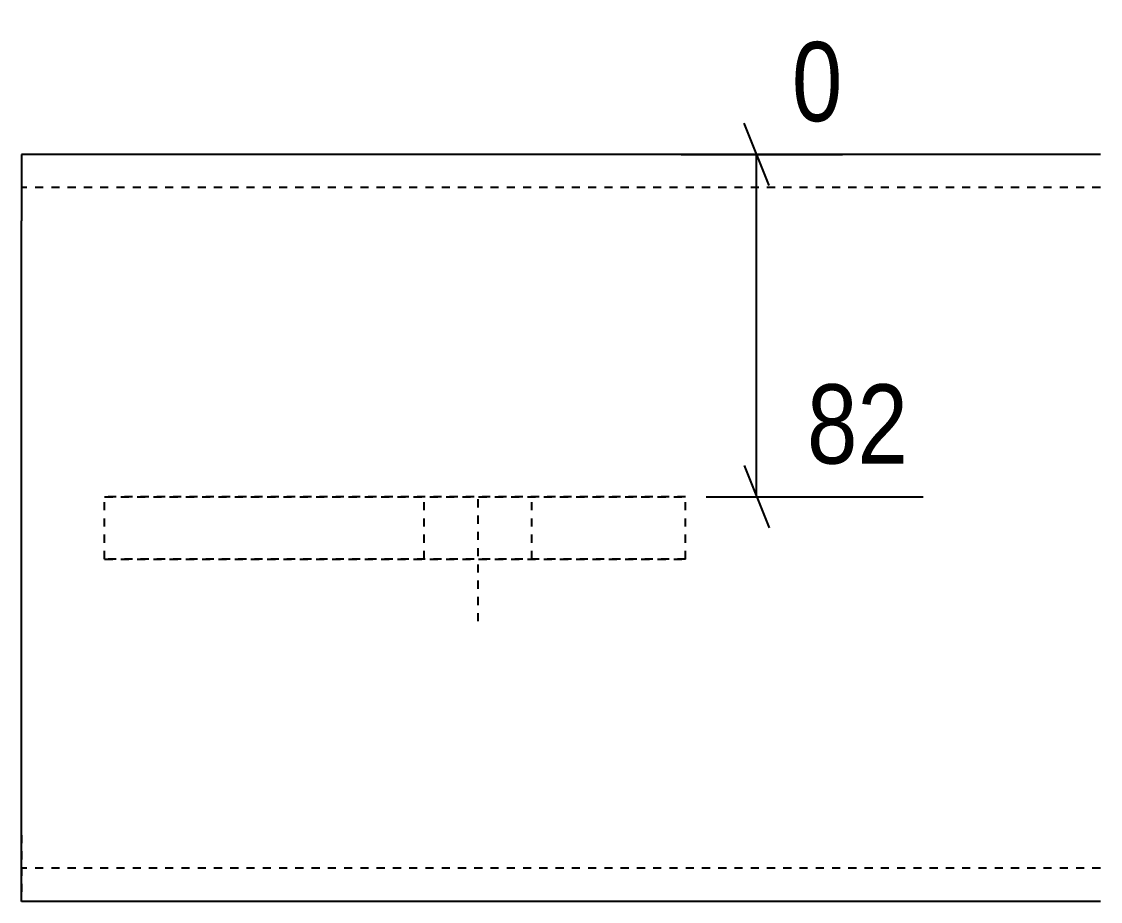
# Model space of a CAD drawing. Header units: millimetres. Extents: x 26 to 52624, y 8 to 1063.
# Drawn here: x 27563.5 to 27823.5, y 37 to 249 of the extents above; entities that cross this region are included whole.
import ezdxf

# ---------------------------------------------------------------- set-up
doc = ezdxf.new("R2010")
doc.units = ezdxf.units.MM
doc.linetypes.add('DXK_LINE_DOT2', pattern=[3.9198, 1.9599, -1.9599])
doc.layers.add('MÅLSÆTNING', color=7, linetype='Continuous')
doc.layers.add('STÅL', color=7, linetype='Continuous')
doc.styles.add('Arial Narrow', font='ARIALN.TTF', dxfattribs={"height": 0.2})

msp = doc.modelspace()

# ---------------------------------------------------------------- linework, layer by layer
at = {"layer": 'MÅLSÆTNING', "color": 7, "linetype": 'Continuous'}
for p, q in [((27743.63, 209.5), (27737.63, 224.5)), ((27722.43, 217), (27761.31, 217)), ((27740.63, 134.5), (27740.63, 217)), ((27737.63, 142), (27743.63, 127)), ((27728.49, 134.5), (27780.79, 134.5))]:
    msp.add_line(p, q, dxfattribs=at)
at = {"layer": 'STÅL', "color": 2, "linetype": 'Continuous'}
for p, q in [((27563.49, 217), (27563.49, 201)), ((27823.49, 217), (27563.49, 217)), ((27563.49, 53), (27563.49, 201)), ((27563.49, 37), (27563.49, 53)), ((27823.49, 37), (27563.49, 37))]:
    msp.add_line(p, q, dxfattribs=at)
at = {"layer": 'STÅL', "color": 7, "linetype": 'DXK_LINE_DOT2'}
for p, q in [((27563.49, 217), (27563.49, 212.31)), ((27823.49, 209), (27563.49, 209)), ((27583.49, 119.5), (27583.49, 134.5)), ((27723.49, 134.5), (27583.49, 134.5)), ((27583.49, 134.5), (27723.49, 134.5)), ((27723.49, 119.5), (27723.49, 134.5)), ((27583.49, 119.5), (27583.49, 119.5)), ((27583.49, 119.5), (27723.49, 119.5)), ((27723.49, 119.5), (27583.49, 119.5)), ((27723.49, 119.5), (27723.49, 119.5)), ((27563.49, 53), (27563.49, 38.22)), ((27823.49, 45), (27563.49, 45))]:
    msp.add_line(p, q, dxfattribs=at)
at = {"layer": 'STÅL', "color": 96, "linetype": 'DXK_LINE_DOT2'}
for p, q in [((27660.49, 119.5), (27660.49, 134.5)), ((27673.49, 104.5), (27673.49, 134.5)), ((27686.49, 119.5), (27686.49, 134.5))]:
    msp.add_line(p, q, dxfattribs=at)

# ---------------------------------------------------------------- wipeouts: each hides what was drawn before it
at = {"color": 0, "linetype": 'Continuous'}
for points in [[(27765.31, 221), (27765.31, 249), (27745.13, 249), (27745.13, 221)], [(27781.14, 138.5), (27781.14, 166.5), (27748.77, 166.5), (27748.77, 138.5)]]:
    msp.add_wipeout(points, dxfattribs=at).dxf.layer = 'MÅLSÆTNING'

# ---------------------------------------------------------------- next in the draw order: texts
at = {"layer": 'MÅLSÆTNING', "color": 3, "linetype": 'Continuous', "style": 'Arial Narrow'}
for s, height, p in [('0', 19.09, (27749.13, 225)), ('82', 19.089, (27752.77, 142.5))]:
    msp.add_text(s, height=height, dxfattribs=at).set_placement(p)

doc.saveas('drawing.dxf')
